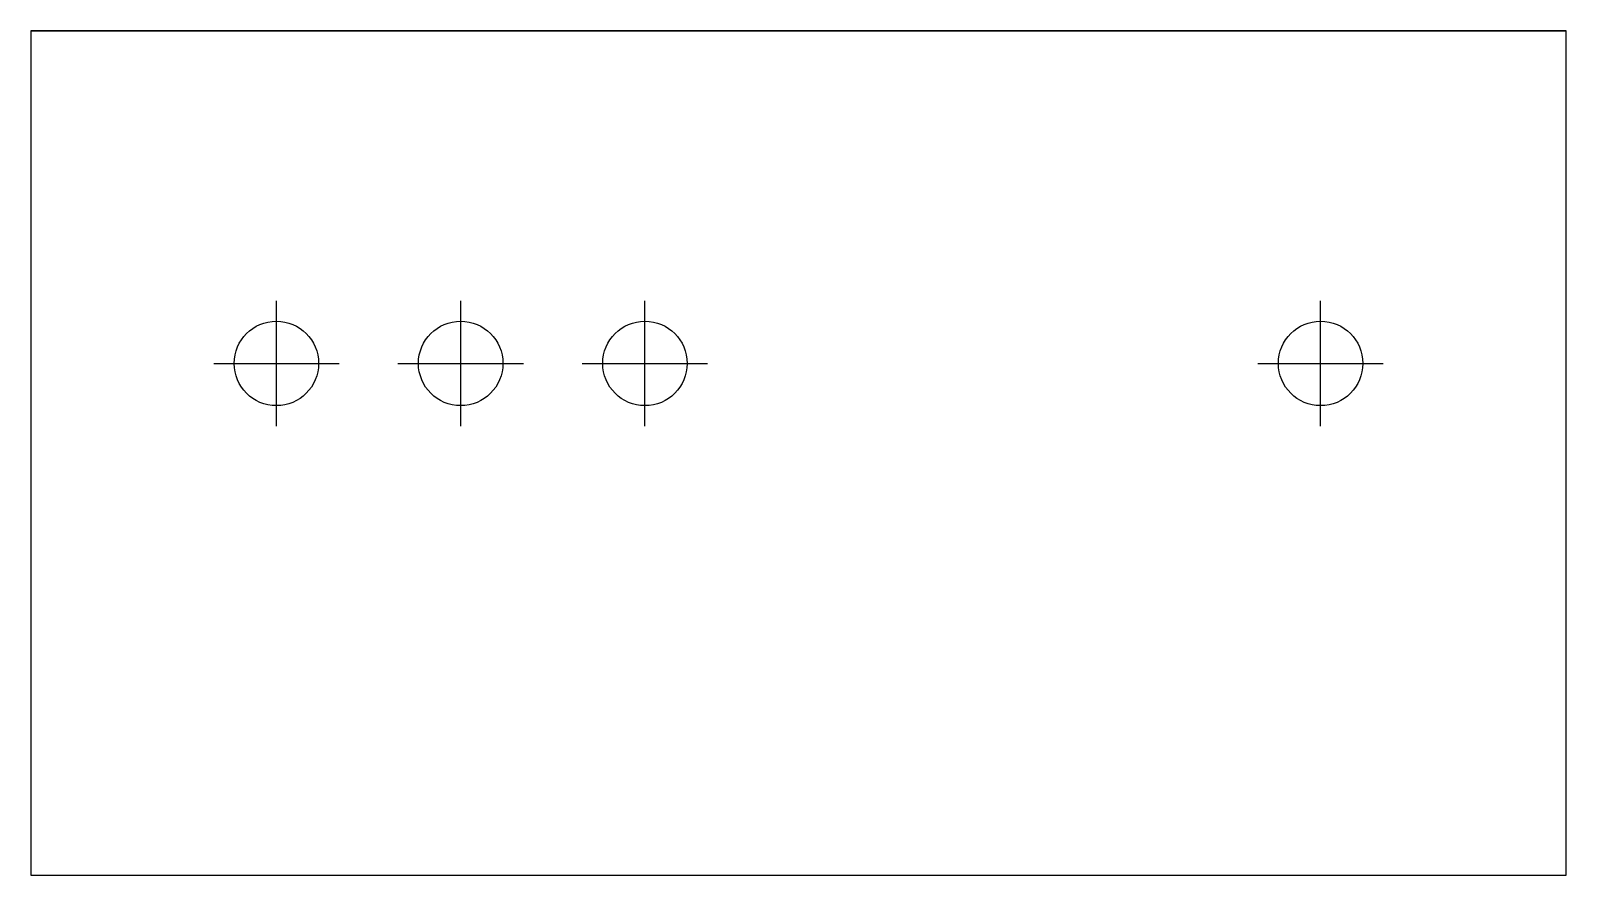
# Model space of a CAD drawing. Extents: x -150 to 150, y 0 to 165.
import ezdxf

# ---------------------------------------------------------------- set-up
doc = ezdxf.new("R2010")
doc.units = 0
for name, color, linetype in [('CUT', 1, 'CONTINUOUS'), ('MARK', 3, 'CONTINUOUS'), ('REF', 8, 'CONTINUOUS')]:
    doc.layers.add(name, color=color, linetype=linetype)

msp = doc.modelspace()

# ---------------------------------------------------------------- linework, layer by layer
at = {"layer": 'CUT'}
for centre in [(-102, 100), (-66, 100), (-30, 100), (102, 100)]:
    msp.add_circle(centre, 8.25, dxfattribs=at)
at = {"layer": 'MARK'}
for p, q in [((-102, 87.75), (-102, 112.25)), ((-66, 87.75), (-66, 112.25)), ((-30, 87.75), (-30, 112.25)), ((102, 87.75), (102, 112.25)), ((-114.25, 100), (-89.75, 100)), ((-78.25, 100), (-53.75, 100)), ((-42.25, 100), (-17.75, 100)), ((89.75, 100), (114.25, 100))]:
    msp.add_line(p, q, dxfattribs=at)
at = {"layer": 'REF'}
for p, q in [((150, 165), (-150, 165)), ((-150, 165), (-150, 0)), ((-150, 165), (150, 165)), ((150, 0), (150, 165)), ((-150, 0), (150, 0))]:
    msp.add_line(p, q, dxfattribs=at)

doc.saveas('drawing.dxf')
